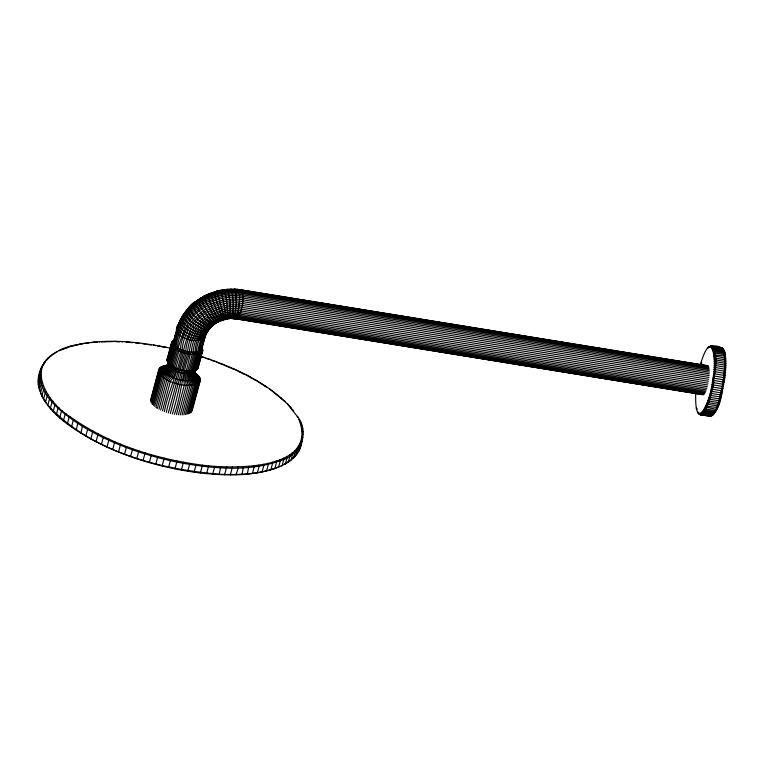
<?xml version="1.0" encoding="UTF-8"?>
<svg xmlns="http://www.w3.org/2000/svg" width="764" height="764" viewBox="0 0 764 764"><rect width="100%" height="100%" fill="white"/><g stroke="black" fill="none" stroke-linecap="round" stroke-linejoin="round"><path stroke-width="1.15" d="M224.205 289.938L217.072 291.246L207.159 294.885L212.927 309.42L219.421 321.357L228.13 318.617L226.746 301.436L224.95 292.125L223.728 289.928L227.739 289.556L229.935 301.092L230.289 317.175L229.792 318.664L224.329 319.266L224.148 318.76M219.421 321.357L219.421 320.431M201.324 347.114L202.737 350.609L198.124 367.837C189.443 374.561 171.232 369.68 167.058 359.519L171.68 342.291L173.991 340.477C171.508 348.441 184.917 351.173 190.809 352.252L186.349 370.655L184.783 373.004L183.809 380.147L184.391 384.951L176.446 414.613M55.982 352.385L56.861 351.994C24.687 367.694 48.734 403.736 69.887 416.552C108.641 444.314 155.57 458.954 202.46 465.18L200.359 473.012C162.255 468.217 124.742 457.101 90.801 438.985C69.791 426.809 45.84 411.977 38.725 387.214C34.313 364.619 55.209 348.078 75.531 345.051C106.903 338.156 139.583 341.728 170.706 348.25M695.737 393.002C694.342 437.39 712.153 398.12 712.573 380.271C717.625 362.165 712.105 324.366 700.263 365.125M710.749 415.769C721.703 409.456 721.464 391.216 724.52 379.947C725.58 371.801 726.335 363.511 725.332 355.317C725.638 346.818 715.82 344.478 709.049 346.655M195.068 372.784C211.609 385.448 184.019 387.625 176.264 383.289C167.345 382.745 147.691 367.436 167.22 365.326M202.326 348.565L201.381 347.228L202.613 349.272L197.36 368.926C190.007 376.91 171.814 373.128 168.844 363.206C150.976 376.556 202.622 390.671 194.915 370.674M204.8 336.084L201.648 347.878L202.737 350.609C195.956 358.708 173.523 352.691 171.68 342.291L173.285 341.479M198.306 366.567L198.124 367.837L193.454 371.953L194.218 378.887L198.268 383.27L190.322 412.932M190.809 352.252L196.978 352.242L200.731 350.81L204.991 335.816L211.294 326.047M196.186 464.359L194.085 472.19M208.868 329.628L210.186 327.231L209.928 328.339C202.135 328.635 177.85 311.101 192.92 303.805L198.678 299.641L199.203 299.899M185.327 311.998L188.154 308.57C178.575 316.067 201.62 330.497 208.419 329.981L210.157 327.861M217.072 291.246L224.473 319.333L221.092 320.307M143.03 460.673L145.122 452.832M189.844 463.395L187.743 471.226M41.628 369.356L40.664 369.862C36.758 394.004 60.327 411.175 77.68 423.351C109.644 443.817 146.22 456.261 183.341 463.347C215.257 468.676 249.351 471.865 280.378 460.606C299.402 455.793 310.614 432.519 297.272 416.342L297.836 417.125L287.656 404.08L293.586 410.984L293.051 410.239M202.46 465.18C231.377 468.953 319.113 471.254 298.934 419.35L299.507 420.152M186.674 310.958C174.746 317.881 204.198 337.535 209.116 329.122M207.884 330.974L208.161 330.44C203.415 339.12 174.068 322.408 184.086 313.823L185.633 313.498M207.006 332.369L207.369 331.118L205.411 335.367L201.677 349.482L200.731 350.81M183.465 462.287L181.364 470.127M207.474 294.646L204.007 296.136L206.146 302.515L216.069 320.374L217.807 322.15L219.526 321.272M217.807 322.15L217.921 321.176M708.811 367.188L242.379 291.351C219.048 287.474 193.664 298.552 181.603 319.094C174.259 325.875 204.093 341.307 207.302 331.805M180.189 321.997C166.208 335.854 195.641 344.803 204.485 338.385L206.614 332.493M180.237 319.954L177.248 327.412C181.612 336.131 197.188 342.129 205.306 336.122M205.965 333.916C200.235 341.508 181.316 332.044 178.442 324.308L182.329 316.602L184.764 313.584M177.248 327.412L178.27 325.416L173.247 343.265L171.642 344.239M188.03 351.803L187.763 353.551C181.316 373.424 178.728 394.004 172.397 413.964M177.057 461.045L174.956 468.876M149.343 462.564L151.444 454.733M170.63 459.661L168.538 467.492M283.406 458.037L283.883 459.068L282.164 465.477L281.305 465.868C290.568 461.771 299.784 454.351 301.245 443.712L300.281 444.237M217.969 322.045L216.26 323.029L214.216 321.424L203.912 305.715L200.884 298.208L204.16 296.031M186.617 351.478L170.353 413.496M164.212 458.152L162.111 465.983M227.739 289.556L220.385 290.492L222.62 290.11M157.814 456.5L155.713 464.331M38.41 378.896L41.504 367.322L42.469 366.835M42.087 367.007L42.66 364.877L43.624 364.399M38.305 384.368L40.024 377.96L40.989 377.416M43.558 364.657L44.131 362.518L45.076 362.06M48.333 405.961L47.798 405.216L49.507 398.808L50.424 398.13M150.728 399.763L158.893 369.279L164.68 368.401L168.424 363.578M150.709 400.632L159.313 368.525L164.995 367.828L166.791 366.424L161.701 366.653M150.9 401.539L158.845 371.877L164.642 370.339L168.815 364.829M159.007 371.247L159.924 367.828L165.454 367.303M151.282 402.485L159.227 372.813L164.928 371.046L169.054 365.421L167.182 360.847L172.444 341.202L173.781 340.324M153.574 405.407L161.519 375.745L166.647 373.243L170.487 367.245L169.197 363.75L173.648 347.142L175.09 345.92C178.174 313.431 210.959 288.926 242.876 294.828L709.307 370.664M154.691 406.381L162.646 376.719L167.488 373.978L171.184 367.856L170.038 364.485L174.488 347.868L175.854 346.589M167.469 361.553L171.929 344.946L173.504 343.905M173.122 342.52L177.353 328.405M167.908 362.279L172.358 345.672L173.905 344.574M175.901 333.82L176.77 330.573M173.629 344.125C176.828 311.12 210.195 286.319 242.608 292.306L709.04 368.143M174.24 345.022C177.401 312.209 210.549 287.522 242.771 293.471L709.202 369.308M158.988 409.198L166.934 379.536L170.706 376.089L173.867 369.614L173.256 366.596L177.706 349.979C181.708 334.67 187.667 317.996 202.011 309.076C213.758 300.959 228.646 297.483 242.761 299.765L709.193 375.601M176.14 346.818C179.139 314.768 211.408 290.511 242.904 296.346L709.336 372.183M160.679 410.058L168.624 380.396L171.976 376.738L174.927 370.158L174.526 367.245L178.977 350.628L179.97 349.119M177.391 347.687C180.266 316.201 211.895 292.259 242.866 297.998L709.298 373.835M162.474 410.879L170.42 381.217L173.323 377.349L176.054 370.664L175.873 367.856L181.202 349.683M180.371 349.31C182.959 319.247 212.965 296.098 242.589 301.608L709.021 377.445M164.355 411.634C168.319 390.824 178.012 372.546 181.737 351.812L182.5 350.208M182.061 350.036C184.697 320.641 213.261 298.227 242.35 303.499L708.782 379.336M166.313 412.331C170.811 391.894 178.833 372.756 183.198 352.328C186.158 337.669 191.907 322.236 205.153 313.832C215.792 306.488 229.276 303.337 242.054 305.399L708.486 381.236M168.319 412.952L185.222 351.106M185.69 351.239C187.954 323.716 214.369 302.324 241.71 307.29L708.132 383.127M187.562 351.698C189.634 325.178 214.894 304.33 241.309 309.133L707.741 384.97M174.431 414.336C181.421 394.329 182.138 373.653 189.291 353.837C190.446 327.45 214.493 306.221 240.87 310.891L707.302 386.727M191.267 352.299C193.158 327.651 215.658 308.178 240.393 312.543L706.824 388.379M193.034 352.433C194.925 328.635 215.887 309.955 239.896 314.052L706.328 389.888M178.404 414.804L186.359 385.142L185.28 380.291L186.005 373.118L187.82 370.798L192.27 354.19L192.165 352.385M196.262 352.347C197.828 330.459 216.594 312.753 238.855 316.544L705.287 392.381M180.304 414.9L188.25 385.237L186.702 380.367L187.199 373.185L189.243 370.874L193.693 354.257L193.464 352.452M197.666 352.118C199.595 340.591 204.064 328.128 214.894 322.141C221.846 317.919 230.289 316.201 238.33 317.499L704.761 393.336M182.118 414.9L190.064 385.237L188.059 380.367L188.326 373.176L190.599 370.874L195.049 354.257C194.295 331.289 216.441 310.986 239.38 315.389L705.812 391.225M199.92 351.354C201.066 335.797 211.809 320.269 228.13 318.617M183.828 414.804L191.774 385.142L189.338 380.291L189.396 373.118L191.888 370.798L196.338 354.181L195.89 352.376M196.023 369.805L200.474 353.197L199.681 351.469M196.759 369.394L201.209 352.787L200.349 351.096M185.423 414.613L193.368 384.941L190.542 380.147L190.389 372.994L193.082 370.655L197.532 354.038L196.978 352.242M186.884 414.327L194.83 384.655L191.63 379.928L191.306 372.822L194.171 370.435L198.63 353.827L197.991 352.051M188.192 413.945L196.138 384.282L192.614 379.651L192.127 372.584L195.154 370.158L199.614 353.541L198.888 351.793C200.789 340.648 204.943 328.463 215.467 322.647C222.095 318.626 230.155 316.984 237.814 318.225L704.246 394.052M189.348 413.477L197.293 383.814L193.483 379.297L192.843 372.288L197.819 368.401L202.756 349.96L201.772 348.508M199.232 382.019L191.124 412.312L200.33 379.498L195.756 376.06L194.791 370.082M192.146 410.851L200.311 380.367L195.746 376.709L194.734 370.139L195.584 377.32L200.101 381.188M200.359 473.012C226.392 475.733 253.868 476.726 278.659 467.014L280.378 460.606L279.92 459.565M302.086 431.125L302.659 428.996L302.067 428.136M297.244 453.682L298.963 447.274L298.399 446.31M298.714 451.333L300.433 444.925L299.86 443.97M301.465 441.009L302.324 437.81M301.532 442.642L302.964 437.304L302.372 436.406M201.954 298.113L201.161 297.731L197.924 300.128L200.263 306.087L210.606 320.737L214.369 323.955L215.076 322.895M176.303 330.497L177.697 325.989M40.95 371.285L38.945 376.27L39.527 377.187M226.927 290.062L227.29 289.308L230.995 289.136L232.294 292.736L233.192 302.85L232.896 313.555L231.836 318.321L229.343 318.426L231.836 318.321M198.678 299.641L195.231 301.818L195.632 304.492L199.375 311.005L205.21 318.493L211.571 324.433L213.337 325.044L213.767 324.461L210.711 327.374C203.281 325.321 180.399 308.284 195.527 301.627L195.976 301.627M177.391 328.233L181.603 319.094M138.876 450.827L136.775 458.658M210.711 327.374L212.487 324.929M132.697 448.707L130.596 456.538M179.416 322.408L180.772 319.476M205.545 335.281L206.538 333.209M126.614 446.472L124.513 454.303M176.417 329.733L176.761 329.026M204.485 338.385L204.943 336.914L201.324 350.189L202.269 351.793M230.212 289.9L230.461 289.394M178.528 323.573L178.862 322.943M120.645 444.142L118.544 451.973M179.922 320.555L181.822 317.041M167.536 358.335L167.058 359.519L168.3 362.671M114.791 441.716L112.69 449.547M166.428 347.324L161.901 346.866M109.08 439.195L106.979 447.026M181.526 317.614L184.086 313.823M181.45 318.301L188.059 309.277M103.522 436.588L101.421 444.419M233.679 318.34L231.024 318.34L233.679 318.34L235.245 313.584L236.2 304.817L236 294.14L234.796 289.422L230.995 289.136M98.126 433.904L96.025 441.735M160.02 346.082L157.613 346.073M183.331 314.758L186.024 311.149M92.902 431.154L90.801 438.985M168.701 364.266L164.508 369.661L158.664 370.97M294.57 450.684L295.114 451.667L293.395 458.075L292.469 458.515L295.716 454.886M168.71 363.721L164.518 369.012L158.673 370.101M168.672 363.549L166.055 366.835L160.717 367.197M87.87 428.337L85.778 436.168M153.631 344.975L155.474 345.7M236.744 290.167L237.556 289.413L241.357 289.862L707.789 365.698M83.047 425.462L82.321 426.302L80.946 433.293M177.725 347.897L176.522 349.301L172.072 365.908L172.884 369.05L169.532 375.401L165.358 378.629L157.413 408.291L155.98 407.346L163.926 377.683L168.452 374.694L171.995 368.458L171.002 365.202L175.453 348.594L176.742 347.257M78.434 422.53L77.68 423.351L76.333 430.361M187.514 309.353L195.097 302.21L204.437 296.146M187.486 309.983C200.846 294.828 222.181 287.369 242.093 290.616L708.524 366.453M209.517 328.644L211.284 326.667M221.073 320.66L215.696 308.255L210.444 293.51L217.11 291.046M74.041 419.56L73.268 420.362L71.549 426.77L71.94 427.391M69.887 416.552L69.085 417.335L67.375 423.743L67.786 424.383M65.981 413.515L65.16 414.279L63.441 420.687L63.88 421.346M62.323 410.449L61.483 411.204L59.764 417.612L60.232 418.29M723.116 348.938L721.512 347.706L710.969 345.996L707.922 347.505M58.933 407.374L58.074 408.11L56.355 414.518L56.842 415.205M192.92 303.805L192.576 304.034C194.791 313.25 203.272 322.446 211.981 326.171L213.633 324.853M206.566 473.68L208.667 465.849M55.82 404.29L54.932 405.006L53.222 411.414L53.719 412.13M52.983 401.215L52.076 401.902L50.367 408.31L50.882 409.046M174.431 345.242L172.931 346.398L168.481 363.015L169.894 366.634L165.941 372.507L160.574 374.761L152.619 404.423L151.855 403.449L159.8 373.777L165.358 371.772L169.417 366.023L167.049 360.169L171.986 341.718L173.571 340.954M126.232 342.215L128.696 342.005M212.678 474.205L214.779 466.374M213.337 325.044L215.018 323.831M286.615 456.385L287.111 457.407L285.392 463.815L284.514 464.216L291.017 460.109L292.736 453.701L292.201 452.699M48.17 395.074L47.234 395.733L45.515 402.131L46.069 402.905L43.548 399.075L45.257 392.667L46.203 392.027M122.202 341.966L122.689 341.632M218.695 474.578L219.172 474.234C239.161 475.055 259.789 474.272 278.659 467.014M44.541 389.019L43.596 389.64L41.877 396.048L44.102 399.858M101.536 341.9L116.796 341.403M214.76 323.993L216.26 323.029M224.587 474.797L226.688 466.966M698.659 413.649C702.441 417.268 705.401 410.516 706.7 407.775C710.186 399.811 712.134 391.263 713.652 382.735C714.101 371.562 719.822 354.821 711.494 345.93L710.1 346.378M708.868 415.988C718.676 413.935 719.497 394.501 722.286 386.45C723.747 373.997 727.452 359.93 721.961 348.078L712.927 346.608L711.504 347.047M43.185 386.049L42.23 386.651L40.511 393.059L42.44 396.85M110.484 341.67L111.038 341.336M230.346 474.864L232.447 467.033M42.144 383.117L41.18 383.7L39.461 390.108L40.043 390.948L39.556 389.029M41.409 380.233L40.444 380.806L38.725 387.214L39.317 388.064L39.031 386.183M104.83 341.756L105.422 341.422M235.961 474.788L238.263 468.036L238.062 466.957M200.884 298.208L207.159 294.885L217.224 291.323M171.499 343.561L173.122 342.635M216.537 322.551L219.526 320.966M40.893 374.656L39.919 375.191L38.2 381.599L38.792 382.487M99.339 341.986L99.96 341.651M241.414 474.549L242.035 474.215L243.515 466.718M40.129 372.488L41.103 371.972M171.508 342.902L173.132 342.043M90.954 342.692L94.679 342.033M246.696 474.167L247.355 473.833L248.797 466.336M299.755 446.844L300.72 446.338M234.051 317.977L234.729 318.722L236.85 318.951C242.389 311.273 244.738 298.705 241.357 289.862L234.156 289.174L237.938 289.413C240.975 294.474 239.161 301.274 238.912 306.927C237.614 310.442 238.616 319.352 233.02 318.607L237.317 318.712L703.749 394.549M298.915 449.366L299.88 448.879L302.439 439.93L301.847 439.013M251.795 473.632L252.473 473.288L254.192 466.89L253.896 465.801M204.007 296.136L207.264 294.503M84.689 343.246L70.498 346.531L59.22 350.724L60.079 350.332M256.694 472.954L257.401 472.61L259.12 466.202L258.795 465.123M45.907 360.264L46.843 359.825M79.255 344.43L80 344.077M261.383 472.123L262.119 471.78L263.838 465.371L263.484 464.292M294.532 456.385L295.467 455.936L297.186 449.528L296.633 448.554M47.989 358.125L48.915 357.695M74.767 345.404L75.531 345.051M265.853 471.159L266.617 470.796L268.336 464.388L267.944 463.328M50.367 356.091L51.274 355.671M70.498 346.531L71.291 346.159M270.084 470.041L270.876 469.679L272.595 463.271L272.185 462.21M53.031 354.181L53.929 353.77M287.455 462.43L288.353 462.019L290.062 455.611L289.556 454.599M66.487 347.792L67.299 347.419M274.085 468.781L274.897 468.408L276.616 462L276.176 460.95M62.715 349.186L63.555 348.814M277.819 467.396L282.164 465.477M207.159 294.579L210.463 293.156L210.845 293.739M719.459 347.677L721.035 347.477L722.677 348.575M712.296 415.568L710.377 416.227L699.834 414.518L698.22 413.286M708.495 347.009L709.861 346.569M712.85 415.215L711.485 415.654L702.45 414.183L701.228 413.324M710.596 346.455L712 346.006M713.414 414.718L712.067 415.148L703.033 413.677L701.801 412.827M711.064 346.684L712.478 346.235M707.34 348.136L708.686 347.716M713.996 414.088L712.659 414.499L703.625 413.037L702.383 412.197M714.588 413.314L713.261 413.716L704.227 412.245L702.976 411.424M711.914 347.553L713.347 347.123L722.381 348.594L723.537 349.444M715.19 412.407L713.872 412.789L704.838 411.318L703.577 410.516M712.296 348.203L713.738 347.792L722.773 349.253L723.919 350.093M715.801 411.366L714.493 411.739L705.458 410.268L704.179 409.485M712.65 348.995L714.092 348.594L723.136 350.055L724.272 350.877M712.974 349.912L714.416 349.53L723.451 350.991L724.587 351.803M716.412 410.211L715.114 410.554L706.079 409.084L704.79 408.32M713.251 350.962L714.712 350.6L723.747 352.061L724.874 352.844M717.014 408.921L715.734 409.246L705.401 407.04M713.5 352.128L714.961 351.793L723.995 353.264L725.122 354.018M217.062 291.027L220.548 290.263L221.14 291.762L224.683 307.625L226.134 319.142M717.625 407.527L707.321 406.352L706.012 405.636M713.71 353.426L715.171 353.111L724.215 354.582L725.332 355.317M718.227 406.018L706.614 404.137M713.882 354.83L724.387 356.014L725.504 356.721M718.819 404.414L707.206 402.523M714.015 356.349L715.486 356.091L725.638 358.24M719.411 402.704L707.789 400.823M714.111 357.972L725.733 359.854M84.957 343.456L88.901 342.912M719.984 400.919L708.362 399.028M714.168 359.682L725.781 361.573M223.852 289.68L227.51 289.308M227.433 318.111L229.983 318.416M714.187 361.487L725.8 363.368M700.808 363.177L702.011 363.062M720.538 399.037L708.925 397.156M714.159 363.368L725.771 365.249M94.029 342.377L97.219 342.138M721.082 397.099L709.46 395.208M714.092 365.316L725.714 367.207M227.099 289.566L234.796 289.422M721.598 395.083L709.985 393.193M713.987 367.331L725.609 369.222M162.856 366.185L166.686 366.099M231.301 318.588L236.85 318.951M164.165 365.813L166.399 365.803M722.095 393.021L710.482 391.13M713.843 369.404L725.466 371.294M165.626 365.526L167.679 365.545M713.662 371.524L725.284 373.415M722.572 390.901L710.95 389.01M116.271 341.747L119.833 341.88M713.442 373.682L725.065 375.563M723.021 388.752L711.399 386.861M233.822 289.432L241.749 290.119L708.18 365.956M128.247 342.339L132.353 342.692M713.194 375.859L724.807 377.75M723.441 386.574L711.819 384.684M135.448 342.979L139.602 343.428M712.898 378.065L724.52 379.947M142.753 343.819L145.905 344.23M237.155 289.671L239.352 289.957M234.376 318.473L702.45 394.53M723.833 384.368L712.21 382.477M712.573 380.271L724.186 382.162M148.025 344.526L151.215 345.013M721.713 348.269L722.209 348.346M241.625 290.291L243.983 290.673M246.342 291.055L248.692 291.437M251.05 291.819L253.409 292.211M255.759 292.593L258.117 292.975M260.476 293.357L262.835 293.739M265.184 294.121L267.543 294.503M269.902 294.885L272.251 295.267M274.61 295.658L276.969 296.04M279.318 296.422L281.677 296.804M284.036 297.186L286.385 297.568M288.744 297.95L291.103 298.332M293.452 298.714L295.811 299.096M298.17 299.488L305.237 300.634M307.586 301.016L309.945 301.398M312.304 301.78L314.653 302.162M317.012 302.544L319.371 302.936M321.72 303.318L324.079 303.7M326.438 304.082L333.505 305.228M335.854 305.61L338.213 305.992M340.572 306.374L342.921 306.765M345.28 307.147L347.639 307.529M349.988 307.911L366.481 310.595M368.84 310.977L371.189 311.359M373.548 311.741L375.907 312.123M378.256 312.505L399.457 315.952M401.816 316.334L404.175 316.716M406.524 317.098L427.725 320.546M430.084 320.937L432.443 321.319M434.792 321.701L460.711 325.913M463.07 326.295L530.206 337.211M532.556 337.592L534.915 337.974M537.273 338.356L539.623 338.738M541.982 339.13L544.34 339.512M546.69 339.894L549.049 340.276M551.407 340.658L553.757 341.04M556.116 341.422L558.474 341.804M560.824 342.186L563.183 342.568M565.541 342.96L567.891 343.342M570.25 343.724L572.608 344.106M574.958 344.488L577.317 344.87M579.675 345.252L582.025 345.634M584.384 346.016L586.742 346.407M589.092 346.789L591.451 347.171M593.809 347.553L596.159 347.935M598.518 348.317L600.876 348.699M603.226 349.081L605.585 349.463M607.943 349.845L610.293 350.237M612.652 350.619L615.01 351.001M617.36 351.383L619.719 351.765M622.077 352.147L624.427 352.529M626.786 352.911L629.144 353.293M631.503 353.684L633.853 354.066M636.211 354.448L638.57 354.83M640.92 355.212L643.278 355.594M645.637 355.976L647.987 356.358M650.345 356.74L652.704 357.132M655.054 357.514L657.412 357.896M659.771 358.278L662.121 358.66M664.479 359.042L666.838 359.424M669.188 359.806L671.546 360.188M673.905 360.57L676.255 360.961M678.613 361.343L680.972 361.725M683.322 362.107L685.68 362.489M688.039 362.871L690.389 363.253M692.747 363.635L695.106 364.017M697.456 364.409L699.814 364.791M702.173 365.173L704.523 365.555M493.63 360.13L495.979 360.512M512.472 363.196L514.831 363.578M517.18 363.96L519.539 364.342M521.898 364.724L524.247 365.106M545.448 368.554L547.807 368.945M550.166 369.327L552.515 369.709M578.434 373.921L580.783 374.303M606.702 378.514L609.061 378.896M703.281 394.787L236.42 318.941L235.684 318.196M710.921 416.017L699.385 414.145L698.21 412.168M709.851 416.294L700.311 414.747L699.136 413.878M200.435 356.205C232.16 366.787 264.382 380.548 288.162 404.786M200.416 356.626L204.609 357.542M205.65 358.335L210.778 359.672M211.848 360.484L216.861 361.897M217.941 362.747L222.954 364.705L222.84 364.227M223.928 365.116L228.837 367.15L228.684 366.663M229.792 367.57L233.622 369.26M241.08 372.746L244.7 374.551M254.899 380.033L245.359 374.465M194.562 372.746L196.348 373.749M195.546 373.606L197.475 374.723M267.18 387.634L255.606 380.033M195.145 373.711L198.42 375.707M194.906 373.949L199.194 376.69M194.705 370.521L195.336 374.675L199.767 377.655M696.224 408.205L697.341 408.96M200.149 378.591L195.336 374.675M700.674 413.677L701.887 414.546M284.542 400.995L285.029 401.683L269.434 388.809M700.139 413.887L701.342 414.757M697.427 412.13L698.573 412.961M699.623 413.954L700.817 414.823M697.809 412.78L698.964 413.63M199.681 381.943L195.269 377.893L194.333 371.123M199.07 382.64L194.81 378.419L193.96 371.562M47.798 405.216C91.298 451.524 157.737 468.924 219.172 474.234L220.786 466.747M707.999 415.091L708.419 415.616M290.501 407.164L291.017 407.89M300.29 422.33L300.863 423.141M301.331 425.252L301.914 426.092M281.152 397.92L281.61 398.588M302.487 430.963L303.079 431.832M277.494 394.854L277.943 395.513M302.592 433.713L303.184 434.601M273.588 391.817L274.009 392.457M301.006 441.535L301.589 442.471M201.61 349.664L202.575 351.22M39.785 373.73L40.368 374.666M265.051 385.839L265.414 386.441M260.428 382.907L260.772 383.499M200.903 350.666L201.811 352.319M250.573 377.215L250.859 377.769M239.963 371.781L240.173 372.297L234.395 369.174M213.805 292.192L222.763 320.059M205.268 334.546L205.411 335.367M194.467 370.893L194.753 372.928"/></g></svg>
